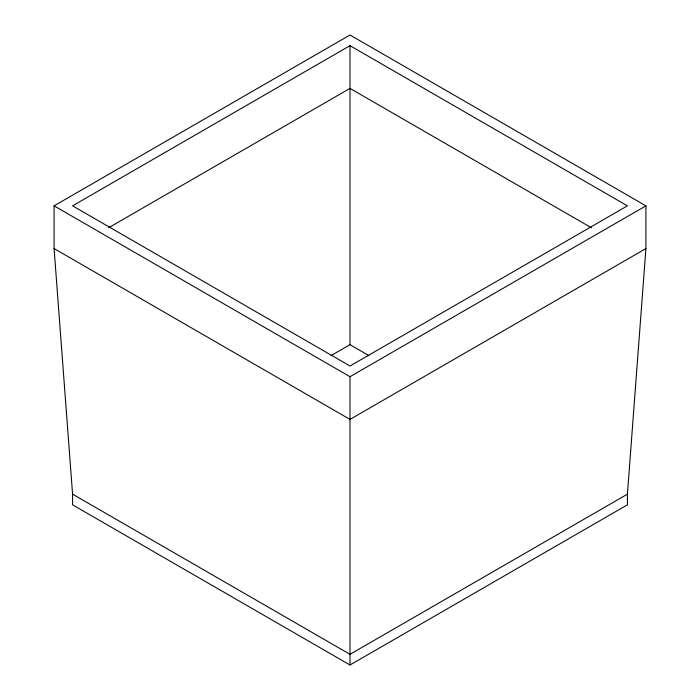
<?xml version="1.0" encoding="UTF-8"?>
<svg xmlns="http://www.w3.org/2000/svg" width="700" height="700" viewBox="0 0 700 700"><rect width="100%" height="100%" fill="white"/><g stroke="black" fill="none" stroke-linecap="round" stroke-linejoin="round"><path stroke-width="1.05" d="M627.419 494.156L645.916 248.561L645.916 205.844L350 35L54.084 205.844L54.084 248.561L72.581 494.156L72.581 504.831L350 665L627.419 504.831L627.419 494.156L350 654.325L72.581 494.156M350 45.675L72.581 205.844L350 366.012L627.419 205.844L350 45.675L350 344.662L331.1 355.574M108.561 227.789L350 88.392L591.439 227.789M54.084 205.844L350 376.696L645.916 205.844M645.916 248.561L350 419.405L54.084 248.561M350 344.662L368.9 355.574M350 376.696L350 665"/></g></svg>
